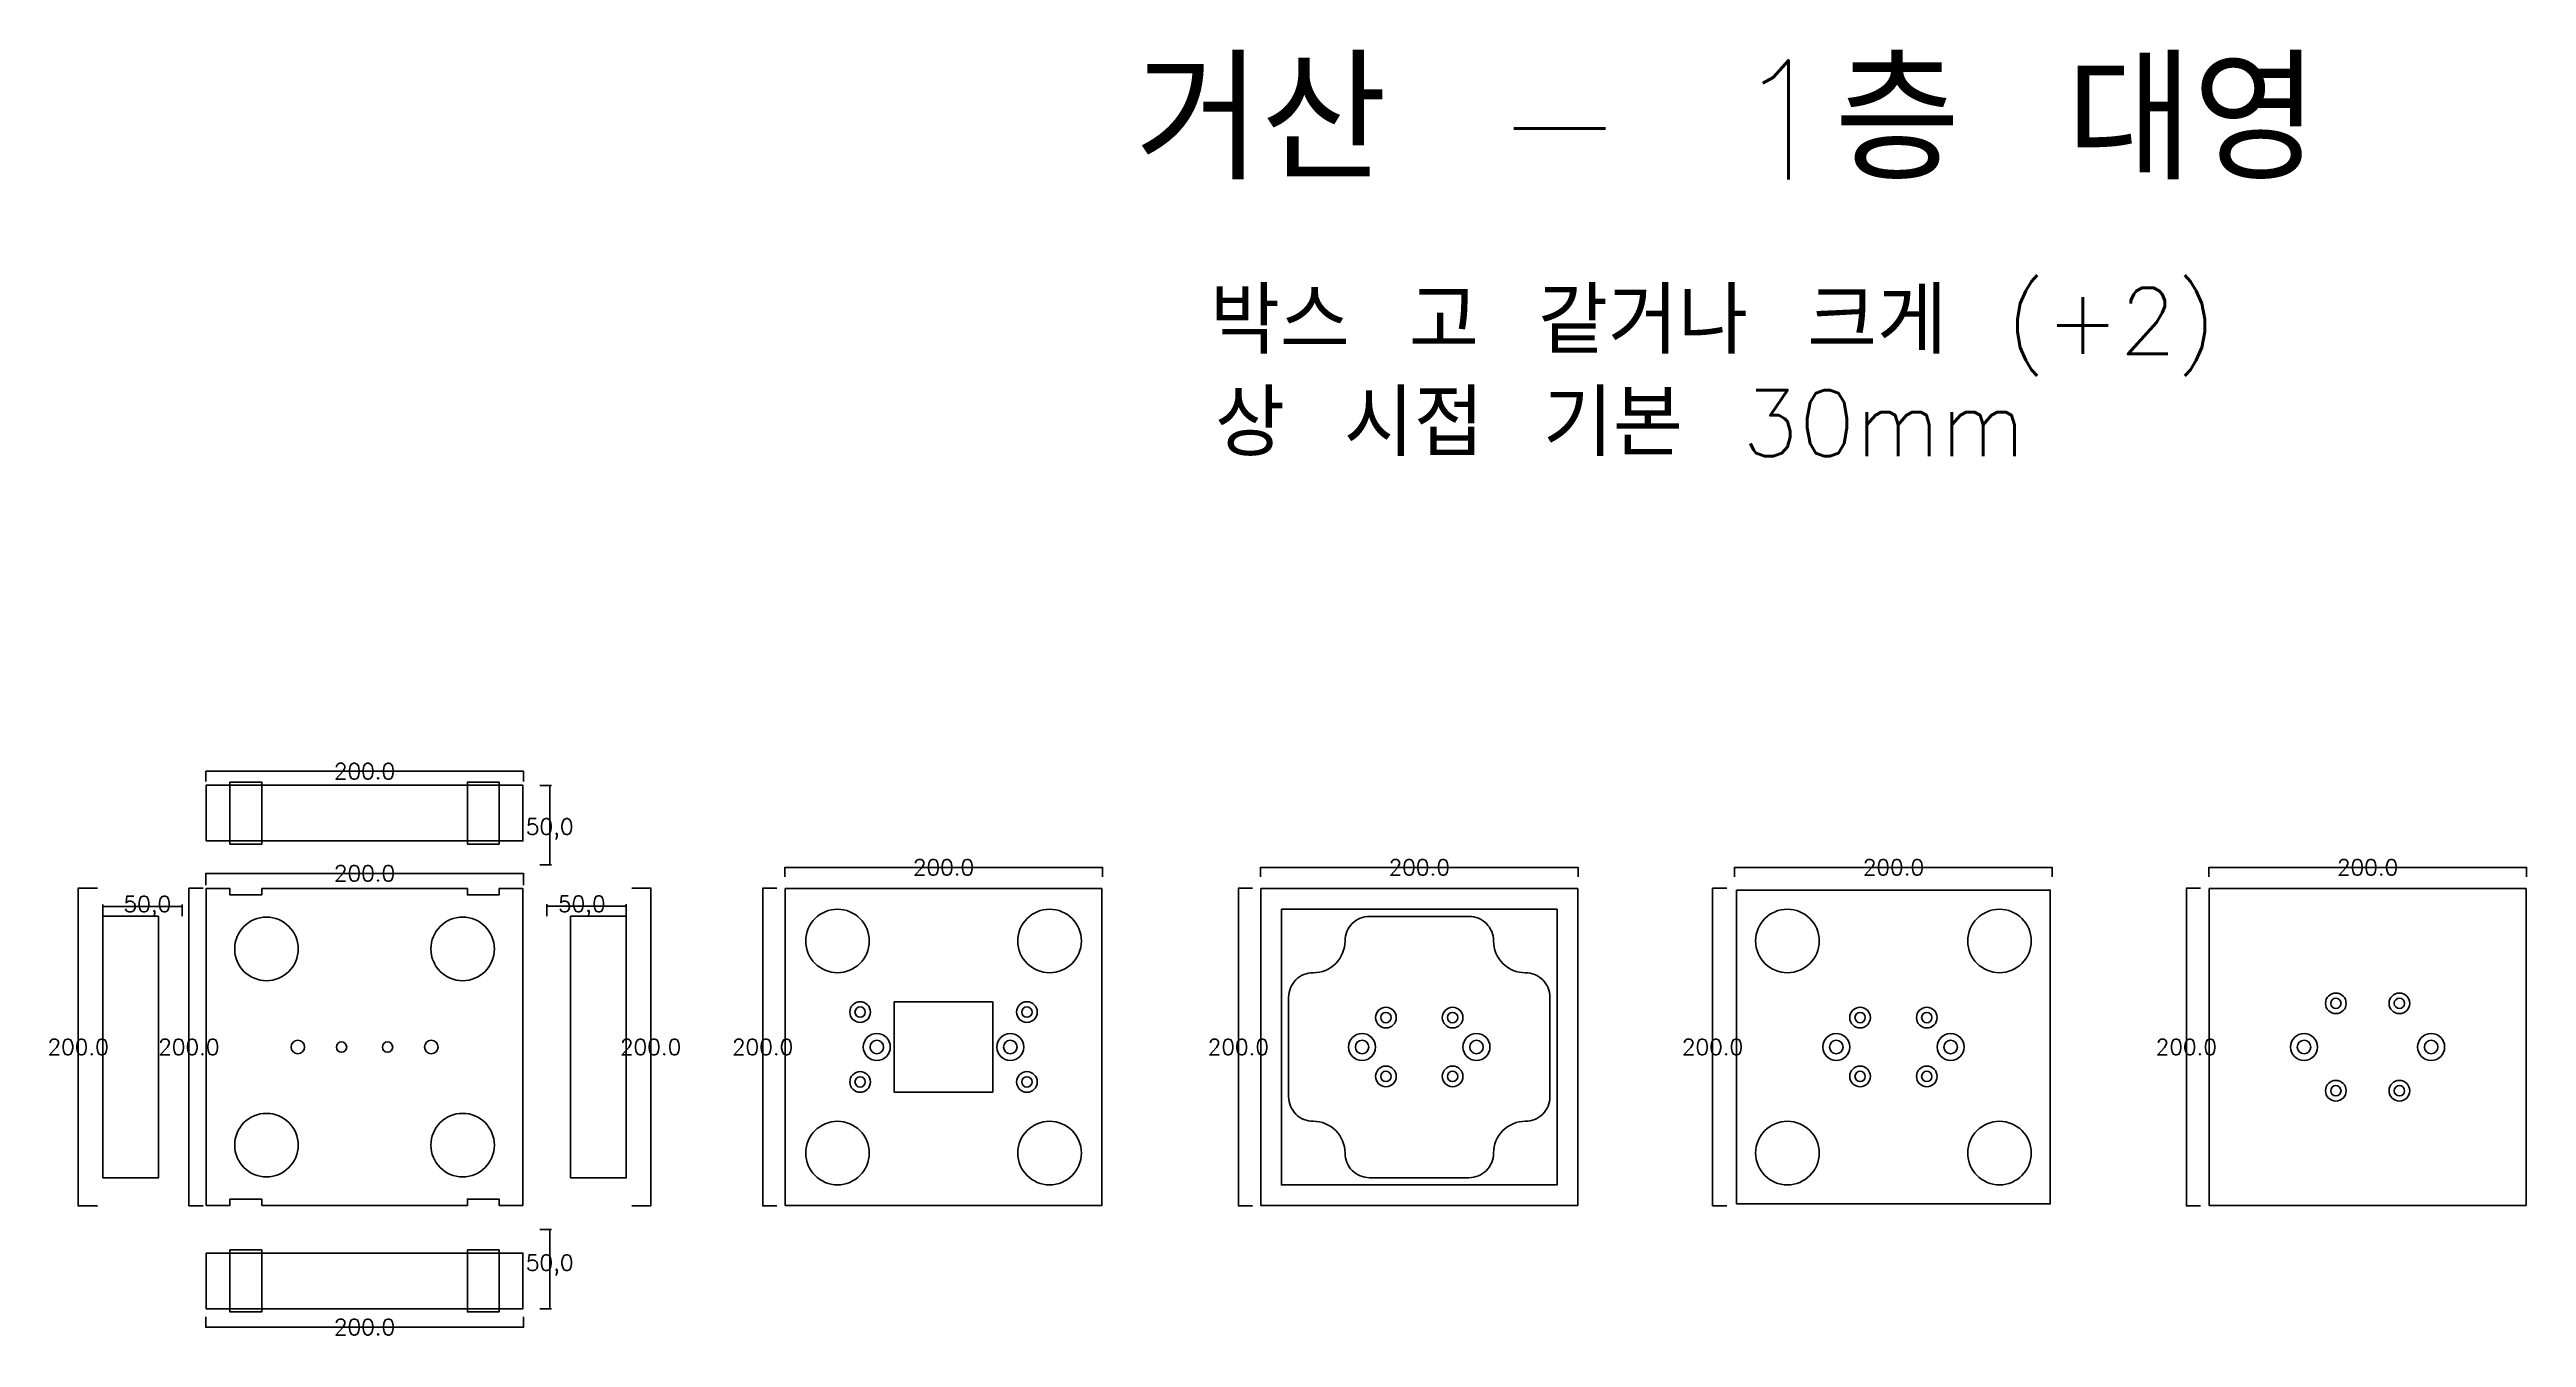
# Model space of a CAD drawing. Header units: millimetres. Extents: x 1362 to 2921, y 133 to 944.
import ezdxf

# ---------------------------------------------------------------- set-up
doc = ezdxf.new("R2010")
doc.units = ezdxf.units.MM
for name, color, linetype in [('TEXT', 7, 'Continuous'), ('볼트 구멍', 7, 'Continuous'), ('치구', 7, 'Continuous'), ('치수', 7, 'Continuous')]:
    doc.layers.add(name, color=color, linetype=linetype)
doc.styles.get("Standard").update_dxf_attribs({"font": 'txt.shx', "bigfont": 'whgtxt.shx'})
doc.dimstyles.new('ISO-25', dxfattribs={"dimtxt": 2.5, "dimasz": 2.5, "dimexe": 1.25, "dimexo": 0.625, "dimtad": 1, "dimtxsty": 'Standard', "dimcen": 2.5, "dimadec": 0, "dimazin": 0, "dimtfac": 1, "dimtmove": 0, "dimatfit": 3, "dimfxl": 0, "dimarcsym": 0})
doc.dimstyles.get("Standard").update_dxf_attribs({"dimtxt": 7, "dimasz": 0.18, "dimexe": 0.18, "dimexo": 0.0625, "dimgap": 0.09, "dimtad": 0, "dimtih": 1, "dimtoh": 1, "dimdec": 1, "dimzin": 0, "dimdsep": 46, "dimtxsty": 'Standard', "dimcen": 0.09, "dimadec": 0, "dimazin": 0, "dimtfac": 1, "dimtdec": 1, "dimtofl": 0, "dimtmove": 0, "dimatfit": 3, "dimfxl": 0, "dimtolj": 1, "dimtzin": 0, "dimarcsym": 0})

# ---------------------------------------------------------------- blocks, each defined once
blk = doc.blocks.new('*D1')
at = {"color": 0, "lineweight": -2}
for p, q in [((1670.7, 480.7), (1678.2, 480.7)), ((1677, 430.7), (1677, 480.7)), ((1670.7, 430.7), (1678.2, 430.7))]:
    blk.add_line(p, q, dxfattribs=at)
for points in [[(1677, 480.7), (1677.4, 478.2), (1676.6, 478.2)], [(1677, 430.7), (1676.6, 433.2), (1677.4, 433.2)]]:
    blk.add_solid(points)
at = {"layer": 'Defpoints'}
for p in [(1670.1, 480.7), (1677, 480.7), (1670.1, 430.7), (1677, 430.7)]:
    blk.add_point(p, dxfattribs=at)
at = {"insert": (1677, 453.2), "char_height": 10, "attachment_point": 5}
blk.add_mtext('50,0', dxfattribs=at)
blk = doc.blocks.new('*D2')
at = {"color": 0, "lineweight": -2}
for p, q in [((1392.2, 416), (1380, 416)), ((1380.2, 416), (1380.2, 216)), ((1392.2, 216), (1380, 216))]:
    blk.add_line(p, q, dxfattribs=at)
for points in [[(1380.2, 416), (1380.2, 415.8), (1380.2, 415.8)], [(1380.2, 216), (1380.2, 216.2), (1380.2, 216.2)]]:
    blk.add_solid(points)
at = {"layer": 'Defpoints'}
for p in [(1380.2, 416), (1392.3, 416), (1380.2, 216), (1392.3, 216)]:
    blk.add_point(p, dxfattribs=at)
at = {"insert": (1380.1, 316), "char_height": 10, "attachment_point": 5}
blk.add_mtext('200.0', dxfattribs=at)
blk = doc.blocks.new('*D3')
at = {"color": 0, "lineweight": -2}
for p, q in [((2422.9, 423.2), (2422.9, 429.2)), ((2422.9, 429), (2622.9, 429)), ((2622.9, 423.2), (2622.9, 429.2))]:
    blk.add_line(p, q, dxfattribs=at)
for points in [[(2422.9, 429), (2423.1, 429), (2423.1, 428.9)], [(2622.9, 429), (2622.7, 428.9), (2622.7, 429)]]:
    blk.add_solid(points)
at = {"layer": 'Defpoints'}
for p in [(2422.9, 429), (2422.9, 423.1), (2622.9, 429), (2622.9, 423.1)]:
    blk.add_point(p, dxfattribs=at)
at = {"insert": (2522.9, 429.1), "char_height": 10, "attachment_point": 5}
blk.add_mtext('200.0', dxfattribs=at)
blk = doc.blocks.new('*D4')
at = {"color": 0, "lineweight": -2}
for p, q in [((1824.9, 423.2), (1824.9, 429.2)), ((1824.9, 429), (2024.9, 429)), ((2024.9, 423.2), (2024.9, 429.2))]:
    blk.add_line(p, q, dxfattribs=at)
for points in [[(1824.9, 429), (1825.1, 429), (1825.1, 428.9)], [(2024.9, 429), (2024.7, 428.9), (2024.7, 429)]]:
    blk.add_solid(points)
at = {"layer": 'Defpoints'}
for p in [(1824.9, 429), (1824.9, 423.1), (2024.9, 429), (2024.9, 423.1)]:
    blk.add_point(p, dxfattribs=at)
at = {"insert": (1924.9, 429.1), "char_height": 10, "attachment_point": 5}
blk.add_mtext('200.0', dxfattribs=at)
blk = doc.blocks.new('*D5')
at = {"color": 0, "lineweight": -2}
for p, q in [((1675.2, 398.4), (1675.2, 405.8)), ((1725.2, 398.4), (1725.2, 405.8)), ((1675.2, 404.6), (1725.2, 404.6))]:
    blk.add_line(p, q, dxfattribs=at)
for points in [[(1675.2, 404.6), (1677.7, 405), (1677.7, 404.1)], [(1725.2, 404.6), (1722.7, 404.1), (1722.7, 405)]]:
    blk.add_solid(points)
at = {"layer": 'Defpoints'}
for p in [(1675.2, 404.6), (1675.2, 397.8), (1725.2, 404.6), (1725.2, 397.8)]:
    blk.add_point(p, dxfattribs=at)
at = {"insert": (1697.2, 404.6), "char_height": 10, "attachment_point": 5}
blk.add_mtext('50,0', dxfattribs=at)
blk = doc.blocks.new('*D6')
at = {"color": 0, "lineweight": -2}
for p, q in [((1460.4, 417.9), (1460.4, 425.4)), ((1460.4, 425.2), (1660.4, 425.2)), ((1660.4, 417.9), (1660.4, 425.4))]:
    blk.add_line(p, q, dxfattribs=at)
for points in [[(1460.4, 425.2), (1460.6, 425.2), (1460.6, 425.2)], [(1660.4, 425.2), (1660.2, 425.2), (1660.2, 425.2)]]:
    blk.add_solid(points)
at = {"layer": 'Defpoints'}
for p in [(1460.4, 425.2), (1660.4, 425.2), (1460.4, 417.8), (1660.4, 417.8)]:
    blk.add_point(p, dxfattribs=at)
at = {"insert": (1560.4, 425.3), "char_height": 10, "attachment_point": 5}
blk.add_mtext('200.0', dxfattribs=at)
blk = doc.blocks.new('*D7')
at = {"color": 0, "lineweight": -2}
for p, q in [((1395.7, 398.4), (1395.7, 405.7)), ((1445.7, 398.3), (1445.7, 405.7)), ((1445.7, 404.5), (1395.7, 404.5))]:
    blk.add_line(p, q, dxfattribs=at)
for points in [[(1395.7, 404.5), (1398.2, 404.9), (1398.2, 404)], [(1445.7, 404.5), (1443.2, 404), (1443.2, 404.9)]]:
    blk.add_solid(points)
at = {"layer": 'Defpoints'}
for p in [(1395.7, 404.5), (1395.7, 397.8), (1445.7, 404.5), (1445.7, 397.7)]:
    blk.add_point(p, dxfattribs=at)
at = {"insert": (1423.7, 404.5), "char_height": 10, "attachment_point": 5}
blk.add_mtext('50,0', dxfattribs=at)
blk = doc.blocks.new('*D8')
at = {"color": 0, "lineweight": -2}
for p, q in [((1460.4, 146.1), (1460.4, 139.5)), ((1660.4, 146.1), (1660.4, 139.5)), ((1460.4, 139.7), (1660.4, 139.7))]:
    blk.add_line(p, q, dxfattribs=at)
for points in [[(1460.4, 139.7), (1460.6, 139.8), (1460.6, 139.7)], [(1660.4, 139.7), (1660.2, 139.7), (1660.2, 139.8)]]:
    blk.add_solid(points)
at = {"layer": 'Defpoints'}
for p in [(1460.4, 146.1), (1660.4, 146.1), (1460.4, 139.7), (1660.4, 139.7)]:
    blk.add_point(p, dxfattribs=at)
at = {"insert": (1560.4, 139.7), "char_height": 10, "attachment_point": 5}
blk.add_mtext('200.0', dxfattribs=at)
blk = doc.blocks.new('*D9')
at = {"color": 0, "lineweight": -2}
for p, q in [((1670.7, 201.2), (1678.2, 201.2)), ((1677, 201.2), (1677, 151.2)), ((1670.7, 151.2), (1678.2, 151.2))]:
    blk.add_line(p, q, dxfattribs=at)
for points in [[(1677, 201.2), (1677.4, 198.7), (1676.6, 198.7)], [(1677, 151.2), (1676.6, 153.7), (1677.4, 153.7)]]:
    blk.add_solid(points)
at = {"layer": 'Defpoints'}
for p in [(1670.1, 201.2), (1677, 201.2), (1670.1, 151.2), (1677, 151.2)]:
    blk.add_point(p, dxfattribs=at)
at = {"insert": (1677, 178.7), "char_height": 10, "attachment_point": 5}
blk.add_mtext('50,0', dxfattribs=at)
blk = doc.blocks.new('*D10')
at = {"color": 0, "lineweight": -2}
for p, q in [((1458.9, 416), (1449.7, 416)), ((1449.9, 416), (1449.9, 216)), ((1458.9, 216), (1449.7, 216))]:
    blk.add_line(p, q, dxfattribs=at)
for points in [[(1449.9, 416), (1449.9, 415.8), (1449.9, 415.8)], [(1449.9, 216), (1449.9, 216.2), (1449.9, 216.2)]]:
    blk.add_solid(points)
at = {"layer": 'Defpoints'}
for p in [(1449.9, 416), (1459, 416), (1449.9, 216), (1459, 216)]:
    blk.add_point(p, dxfattribs=at)
at = {"insert": (1449.8, 316), "char_height": 10, "attachment_point": 5}
blk.add_mtext('200.0', dxfattribs=at)
blk = doc.blocks.new('*D11')
at = {"color": 0, "lineweight": -2}
for p, q in [((1728.6, 416), (1740.8, 416)), ((1740.6, 416), (1740.6, 216)), ((1728.6, 216), (1740.8, 216))]:
    blk.add_line(p, q, dxfattribs=at)
for points in [[(1740.6, 416), (1740.7, 415.8), (1740.6, 415.8)], [(1740.6, 216), (1740.6, 216.2), (1740.7, 216.2)]]:
    blk.add_solid(points)
at = {"layer": 'Defpoints'}
for p in [(1728.6, 416), (1740.6, 416), (1728.6, 216), (1740.6, 216)]:
    blk.add_point(p, dxfattribs=at)
at = {"insert": (1740.5, 316), "char_height": 10, "attachment_point": 5}
blk.add_mtext('200.0', dxfattribs=at)
blk = doc.blocks.new('*D12')
at = {"color": 0, "lineweight": -2}
for p, q in [((1820, 416), (1810.9, 416)), ((1811.1, 416), (1811.1, 216)), ((1820, 216), (1810.9, 216))]:
    blk.add_line(p, q, dxfattribs=at)
for points in [[(1811.1, 416), (1811.1, 415.8), (1811.1, 415.8)], [(1811.1, 216), (1811.1, 216.2), (1811.1, 216.2)]]:
    blk.add_solid(points)
at = {"layer": 'Defpoints'}
for p in [(1811.1, 416), (1820, 416), (1811.1, 216), (1820, 216)]:
    blk.add_point(p, dxfattribs=at)
at = {"insert": (1811, 316), "char_height": 10, "attachment_point": 5}
blk.add_mtext('200.0', dxfattribs=at)
blk = doc.blocks.new('*D13')
at = {"color": 0, "lineweight": -2}
for p, q in [((2124.4, 423.2), (2124.4, 429.2)), ((2124.4, 429), (2324.4, 429)), ((2324.4, 423.2), (2324.4, 429.2))]:
    blk.add_line(p, q, dxfattribs=at)
for points in [[(2124.4, 429), (2124.6, 429), (2124.6, 428.9)], [(2324.4, 429), (2324.2, 428.9), (2324.2, 429)]]:
    blk.add_solid(points)
at = {"layer": 'Defpoints'}
for p in [(2124.4, 429), (2124.4, 423.1), (2324.4, 429), (2324.4, 423.1)]:
    blk.add_point(p, dxfattribs=at)
at = {"insert": (2224.4, 429.1), "char_height": 10, "attachment_point": 5}
blk.add_mtext('200.0', dxfattribs=at)
blk = doc.blocks.new('*D14')
at = {"color": 0, "lineweight": -2}
for p, q in [((2119.5, 416), (2110.4, 416)), ((2110.6, 416), (2110.6, 216)), ((2119.5, 216), (2110.4, 216))]:
    blk.add_line(p, q, dxfattribs=at)
for points in [[(2110.6, 416), (2110.6, 415.8), (2110.6, 415.8)], [(2110.6, 216), (2110.6, 216.2), (2110.6, 216.2)]]:
    blk.add_solid(points)
at = {"layer": 'Defpoints'}
for p in [(2110.6, 416), (2119.5, 416), (2110.6, 216), (2119.5, 216)]:
    blk.add_point(p, dxfattribs=at)
at = {"insert": (2110.5, 316), "char_height": 10, "attachment_point": 5}
blk.add_mtext('200.0', dxfattribs=at)
blk = doc.blocks.new('*D15')
at = {"color": 0, "lineweight": -2}
for p, q in [((2418, 416), (2408.9, 416)), ((2409.1, 416), (2409.1, 216)), ((2418, 216), (2408.9, 216))]:
    blk.add_line(p, q, dxfattribs=at)
for points in [[(2409.1, 416), (2409.1, 415.8), (2409.1, 415.8)], [(2409.1, 216), (2409.1, 216.2), (2409.1, 216.2)]]:
    blk.add_solid(points)
at = {"layer": 'Defpoints'}
for p in [(2409.1, 416), (2418, 416), (2409.1, 216), (2418, 216)]:
    blk.add_point(p, dxfattribs=at)
at = {"insert": (2409, 316), "char_height": 10, "attachment_point": 5}
blk.add_mtext('200.0', dxfattribs=at)
blk = doc.blocks.new('*D16')
at = {"color": 0, "lineweight": -2}
for p, q in [((2721.4, 423.2), (2721.4, 429.2)), ((2721.4, 429), (2921.4, 429)), ((2921.4, 423.2), (2921.4, 429.2))]:
    blk.add_line(p, q, dxfattribs=at)
for points in [[(2721.4, 429), (2721.6, 429), (2721.6, 428.9)], [(2921.4, 429), (2921.2, 428.9), (2921.2, 429)]]:
    blk.add_solid(points)
at = {"layer": 'Defpoints'}
for p in [(2721.4, 429), (2721.4, 423.1), (2921.4, 429), (2921.4, 423.1)]:
    blk.add_point(p, dxfattribs=at)
at = {"insert": (2821.4, 429.1), "char_height": 10, "attachment_point": 5}
blk.add_mtext('200.0', dxfattribs=at)
blk = doc.blocks.new('*D17')
at = {"color": 0, "lineweight": -2}
for p, q in [((2716.2, 416), (2707.2, 416)), ((2707.4, 416), (2707.4, 216)), ((2716.2, 216), (2707.2, 216))]:
    blk.add_line(p, q, dxfattribs=at)
for points in [[(2707.4, 416), (2707.4, 415.8), (2707.3, 415.8)], [(2707.4, 216), (2707.3, 216.2), (2707.4, 216.2)]]:
    blk.add_solid(points)
at = {"layer": 'Defpoints'}
for p in [(2707.4, 416), (2716.3, 416), (2707.4, 216), (2716.3, 216)]:
    blk.add_point(p, dxfattribs=at)
at = {"insert": (2707.3, 316), "char_height": 10, "attachment_point": 5}
blk.add_mtext('200.0', dxfattribs=at)
blk = doc.blocks.new('*D18')
at = {"color": 0, "lineweight": -2}
for p, q in [((1460.4, 483.2), (1460.4, 489.7)), ((1460.4, 489.6), (1660.4, 489.6)), ((1660.4, 483.2), (1660.4, 489.7))]:
    blk.add_line(p, q, dxfattribs=at)
for points in [[(1460.4, 489.6), (1460.6, 489.6), (1460.6, 489.5)], [(1660.4, 489.6), (1660.2, 489.5), (1660.2, 489.6)]]:
    blk.add_solid(points)
at = {"layer": 'Defpoints'}
for p in [(1460.4, 489.6), (1660.4, 489.6), (1460.4, 483.2), (1660.4, 483.2)]:
    blk.add_point(p, dxfattribs=at)
at = {"insert": (1560.4, 489.6), "char_height": 10, "attachment_point": 5}
blk.add_mtext('200.0', dxfattribs=at)

msp = doc.modelspace()

# ---------------------------------------------------------------- linework, layer by layer
at = {"layer": '볼트 구멍', "color": 3}
msp.add_lwpolyline([(1893.91, 344.48), (1955.91, 344.48), (1955.91, 287.48), (1893.91, 287.48)], close=True, dxfattribs=at)
at = {"layer": '볼트 구멍', "color": 6}
for centre, radius in [((1872.41, 337.98), 6.5), ((1977.41, 337.98), 6.5), ((2801.41, 343.48), 6.5), ((2841.41, 343.48), 6.5), ((2203.41, 334.48), 6.5), ((2245.41, 334.48), 6.5), ((2501.91, 334.48), 6.5), ((2543.91, 334.48), 6.5), ((1882.91, 315.98), 8.5), ((1966.91, 315.98), 8.5), ((2188.41, 315.98), 8.5), ((2260.41, 315.98), 8.5), ((2486.91, 315.98), 8.5), ((2558.91, 315.98), 8.5), ((2781.41, 315.98), 8.5), ((2861.41, 315.98), 8.5), ((1872.41, 293.98), 6.5), ((1977.41, 293.98), 6.5), ((2203.41, 297.48), 6.5), ((2245.41, 297.48), 6.5), ((2501.91, 297.48), 6.5), ((2543.91, 297.48), 6.5), ((2801.41, 288.48), 6.5), ((2841.41, 288.48), 6.5)]:
    msp.add_circle(centre, radius, dxfattribs=at)
at = {"layer": '볼트 구멍', "color": 3}
for centre, radius in [((2801.41, 343.48), 3.25), ((2841.41, 343.48), 3.25), ((1872.41, 337.98), 3.25), ((1977.41, 337.98), 3.25), ((2203.41, 334.48), 3.25), ((2245.41, 334.48), 3.25), ((2501.91, 334.48), 3.25), ((2543.91, 334.48), 3.25), ((1518.41, 315.98), 4.25), ((1545.91, 315.98), 3.25), ((1574.91, 315.98), 3.25), ((1602.41, 315.98), 4.25), ((1882.91, 315.98), 4.25), ((1966.91, 315.98), 4.25), ((2188.41, 315.98), 4.25), ((2260.41, 315.98), 4.25), ((2486.91, 315.98), 4.25), ((2558.91, 315.98), 4.25), ((2781.41, 315.98), 4.25), ((2861.41, 315.98), 4.25), ((1872.41, 293.98), 3.25), ((1977.41, 293.98), 3.25), ((2203.41, 297.48), 3.25), ((2245.41, 297.48), 3.25), ((2501.91, 297.48), 3.25), ((2543.91, 297.48), 3.25), ((2801.41, 288.48), 3.25), ((2841.41, 288.48), 3.25)]:
    msp.add_circle(centre, radius, dxfattribs=at)
at = {"layer": '치구'}
for points in [[(1460.66, 445.73), (1660.16, 445.73), (1660.16, 480.73), (1460.66, 480.73)], [(1460.66, 216.23), (1475.66, 216.23), (1475.66, 220.23), (1495.66, 220.23), (1495.66, 216.23), (1625.16, 216.23), (1625.16, 220.23), (1645.16, 220.23), (1645.16, 216.23), (1660.16, 216.23), (1660.16, 415.73), (1645.16, 415.73), (1645.16, 411.73), (1625.16, 411.73), (1625.16, 415.73), (1495.66, 415.73), (1495.66, 411.73), (1475.66, 411.73), (1475.66, 415.73), (1460.66, 415.73)], [(1825.16, 415.73), (1825.16, 216.23), (2024.66, 216.23), (2024.66, 415.73)], [(2124.66, 415.73), (2124.66, 216.23), (2324.16, 216.23), (2324.16, 415.73)], [(2424.16, 414.73), (2424.16, 217.23), (2621.66, 217.23), (2621.66, 414.73)], [(2721.66, 415.73), (2721.66, 216.23), (2921.16, 216.23), (2921.16, 415.73)], [(1430.66, 398.33), (1395.66, 398.33), (1395.66, 233.63), (1430.66, 233.63)], [(1690.16, 398.33), (1725.16, 398.33), (1725.16, 233.63), (1690.16, 233.63)], [(2137.66, 402.73), (2137.66, 229.23), (2311.16, 229.23), (2311.16, 402.73)], [(1460.66, 186.23), (1660.16, 186.23), (1660.16, 151.23), (1460.66, 151.23)]]:
    msp.add_lwpolyline(points, close=True, dxfattribs=at)
at = {"layer": '치구', "color": 1}
for points in [[(1475.66, 443.73), (1495.66, 443.73), (1495.66, 482.73), (1475.66, 482.73)], [(1645.16, 443.73), (1625.16, 443.73), (1625.16, 482.73), (1645.16, 482.73)], [(1475.66, 188.23), (1495.66, 188.23), (1495.66, 149.23), (1475.66, 149.23)], [(1645.16, 188.23), (1625.16, 188.23), (1625.16, 149.23), (1645.16, 149.23)]]:
    msp.add_lwpolyline(points, close=True, dxfattribs=at)
at = {"layer": '치구'}
msp.add_lwpolyline([(2142.16, 284.73, 0.4142136), (2157.66, 269.23, -0.4142136), (2177.66, 249.23, 0.4142136), (2193.16, 233.73), (2255.66, 233.73, 0.4142136), (2271.16, 249.23, -0.4142136), (2291.16, 269.23, 0.4142136), (2306.66, 284.73), (2306.66, 347.23, 0.4142136), (2291.16, 362.73, -0.4142136), (2271.16, 382.73, 0.4142136), (2255.66, 398.23), (2193.16, 398.23, 0.4142136), (2177.66, 382.73, -0.4142136), (2157.66, 362.73, 0.4142136), (2142.16, 347.23)], format="xyb", close=True, dxfattribs=at)
for centre in [(1498.66, 377.73), (1622.16, 377.73), (1858.16, 382.73), (1991.66, 382.73), (2456.16, 382.73), (2589.66, 382.73), (1498.66, 254.23), (1622.16, 254.23), (1858.16, 249.23), (1991.66, 249.23), (2456.16, 249.23), (2589.66, 249.23)]:
    msp.add_circle(centre, 20, dxfattribs=at)

# ---------------------------------------------------------------- texts
at = {"layer": 'TEXT', "color": 3}
msp.add_text('거산 - 1층 대영', height=75, dxfattribs=at).set_placement((2045.43, 862.06))
at = {"layer": 'TEXT', "color": 1}
for s, p in [('박스 고 같거나 크게 (+2)', (2092.6, 752.27)), ('상 시접 기본 30mm', (2095.74, 687.87))]:
    msp.add_text(s, height=41.6667, dxfattribs=at).set_placement(p)

# ---------------------------------------------------------------- dimensions: what is measured, and where the dimension line sits
at = {"layer": '치수', "color": 4}
for base, p1, p2, dimstyle, override, picture, middle in [((1660.41, 489.55), (1460.41, 483.16), (1660.41, 483.16), 'Standard', {"dimtxt": 10}, '*D18', (1560.41, 489.55)), ((1725.16, 404.56), (1675.16, 397.78), (1725.16, 397.78), 'ISO-25', {"dimtxt": 10, "dimdec": 1, "dimzin": 0, "dimtdec": 1}, '*D5', (1697.16, 404.56)), ((1660.41, 139.72), (1460.41, 146.12), (1660.41, 146.12), 'Standard', {"dimtxt": 10}, '*D8', (1560.41, 139.72))]:
    dim = msp.add_linear_dim(base=base, p1=p1, p2=p2, dimstyle=dimstyle, override=override, dxfattribs=at)
    dim.commit()
    dim.dimension.update_dxf_attribs({"geometry": picture, "text_midpoint": middle, "dimtype": 128})
for base, p1, p2, angle, picture, middle in [((1676.99, 480.73), (1670.09, 430.73), (1670.09, 480.73), 90, '*D1', (1676.99, 453.23)), ((1395.66, 404.46), (1445.66, 397.68), (1395.66, 397.78), 180, '*D7', (1423.66, 404.46)), ((1676.99, 151.23), (1670.09, 201.23), (1670.09, 151.23), 270, '*D9', (1676.99, 178.73))]:
    dim = msp.add_linear_dim(base=base, p1=p1, p2=p2, angle=angle, dimstyle='ISO-25', override={"dimtxt": 10, "dimdec": 1, "dimzin": 0, "dimtdec": 1}, dxfattribs=at)
    dim.commit()
    dim.dimension.update_dxf_attribs({"geometry": picture, "text_midpoint": middle, "dimtype": 128})
for base, p1, p2, picture, middle in [((1660.41, 425.2), (1460.41, 417.81), (1660.41, 417.81), '*D6', (1560.41, 425.29)), ((2024.91, 428.97), (1824.91, 423.09), (2024.91, 423.09), '*D4', (1924.91, 429.06)), ((2324.41, 428.97), (2124.41, 423.09), (2324.41, 423.09), '*D13', (2224.41, 429.06)), ((2622.91, 428.97), (2422.91, 423.09), (2622.91, 423.09), '*D3', (2522.91, 429.06)), ((2921.41, 428.97), (2721.41, 423.09), (2921.41, 423.09), '*D16', (2821.41, 429.06))]:
    dim = msp.add_linear_dim(base=base, p1=p1, p2=p2, dimstyle='Standard', override={"dimtxt": 10}, dxfattribs=at)
    dim.commit()
    dim.dimension.update_dxf_attribs({"geometry": picture, "text_midpoint": middle})
for base, p1, p2, picture, middle in [((1380.19, 215.98), (1392.26, 415.98), (1392.26, 215.98), '*D2', (1380.1, 315.98)), ((1449.88, 215.98), (1458.95, 415.98), (1458.95, 215.98), '*D10', (1449.79, 315.98)), ((1740.63, 215.98), (1728.56, 415.98), (1728.56, 215.98), '*D11', (1740.54, 315.98)), ((1811.12, 215.98), (1820.02, 415.98), (1820.02, 215.98), '*D12', (1811.03, 315.98)), ((2110.62, 215.98), (2119.52, 415.98), (2119.52, 215.98), '*D14', (2110.53, 315.98)), ((2409.12, 215.98), (2418.02, 415.98), (2418.02, 215.98), '*D15', (2409.03, 315.98)), ((2707.37, 215.98), (2716.27, 415.98), (2716.27, 215.98), '*D17', (2707.28, 315.98))]:
    dim = msp.add_linear_dim(base=base, p1=p1, p2=p2, angle=90, dimstyle='Standard', override={"dimtxt": 10}, dxfattribs=at)
    dim.commit()
    dim.dimension.update_dxf_attribs({"geometry": picture, "text_midpoint": middle})

doc.saveas('drawing.dxf')
